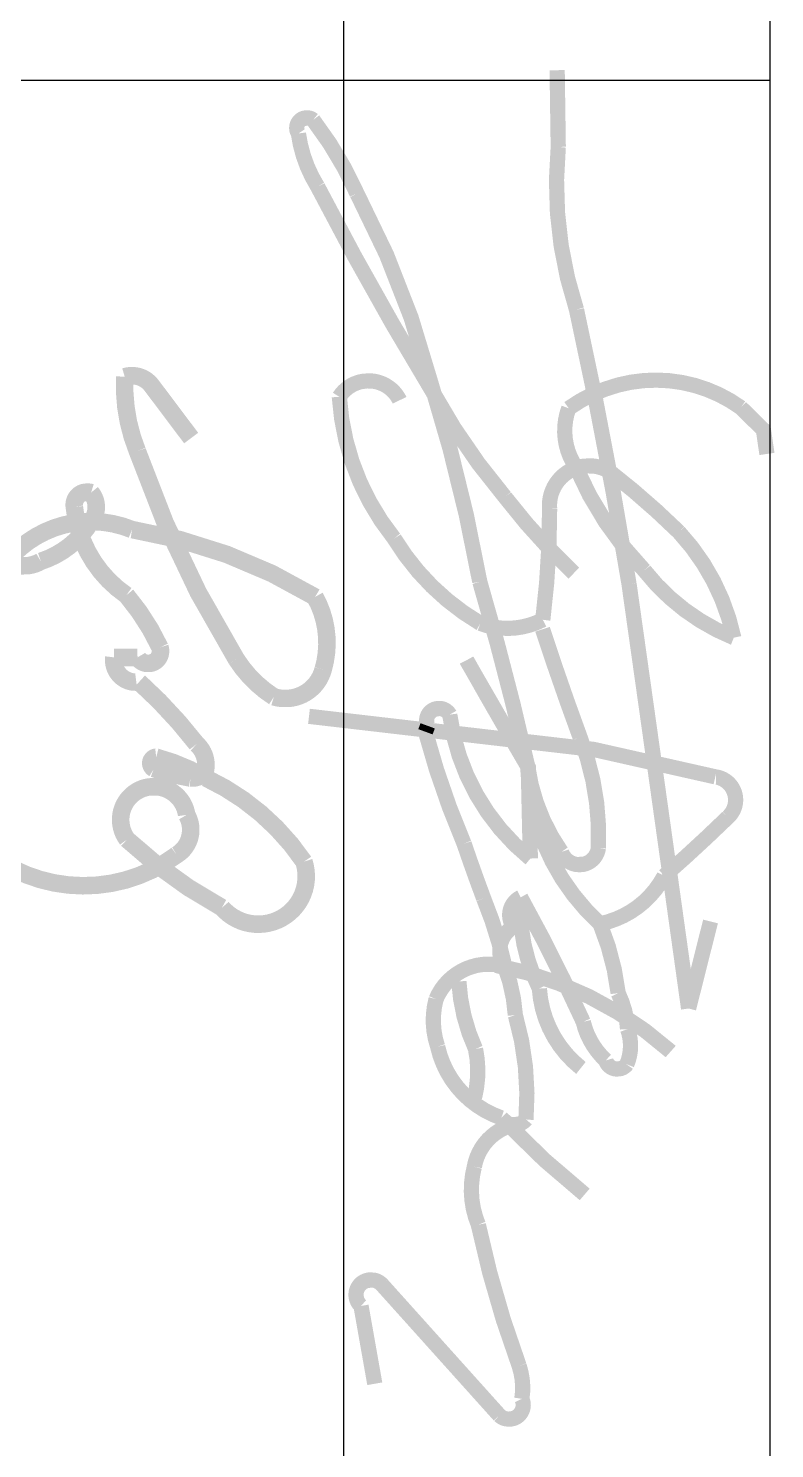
# Model space of a CAD drawing. Header units: metres. Extents: x 36500 to 80772748, y -35000 to 5806266.
# Drawn here: x 40386324.15 to 40386330.28, y 2902916.56 to 2902928.23 of the extents above; entities that cross this region are included whole.
import ezdxf

# ---------------------------------------------------------------- set-up
doc = ezdxf.new("R2010")
doc.units = ezdxf.units.M
doc.header["$LTSCALE"] = 10
doc.layers.add('图框', color=3, linetype='Continuous')

# ---------------------------------------------------------------- blocks, each defined once
blk = doc.blocks.new('图框A1')
at = {"layer": '图框'}
for p, q in [((76100, 12000), (83100, 12000)), ((80600, 12000), (80600, 7100)), ((76100, 11300), (83100, 11300))]:
    blk.add_line(p, q, dxfattribs=at)
blk = doc.blocks.new('A$C30BB0D04')
at = {"const_width": 36}
for points in [[(146.1, 741.9), (38.1, 660.7, 0.314723), (20.2, 605.7, 0.108902), (172.9, 631.5, 0.055449), (600.1, 834.5, 0.108747), (677.5, 911.7, 0.4231), (621.7, 1012.7, 0.201954), (472.4, 996.1, 0.096963), (334, 620.7, 0.257393), (359.1, 406.9, 0.065958), (399.2, 364.2, 0.270252), (399.3, 433.4, 0.17984), (317.5, 536.6, 0.358759), (258.1, 536.6, 0.555126), (287.4, 502.2, 0.221994), (468.9, 609.2, -0.065923), (576, 677.9, -0.897326), (596.4, 631.9, -0.011937), (596.4, 583.3, 0.493453), (647, 635.1, -0.044453), (774.4, 753.3, -0.282672), (833, 770.2, 2.092154)], [(833, 770.2, -0.222135), (844.3, 740.4, -0.043445), (824.7, 665.3, -0.722171), (801.4, 670.2, -0.068884), (843.9, 771.9, -0.134556), (1015.9, 973.4, -0.816391), (1110.4, 805.2, -0.063114), (970.3, 610.5, -1.277593), (919.8, 732.8, -0.407738), (1001.9, 712.4, -0.362658), (980.3, 304.8, -0.091959), (666.5, 23.7, -0.748849), (610.3, 73.8, 4.021847)]]:
    blk.add_lwpolyline(points, format="xyb", dxfattribs=at)

msp = doc.modelspace()

# ---------------------------------------------------------------- linework, layer by layer
at = {"layer": '图框'}
for p, q in [((40386326.739, 2902950.298), (40386326.739, 2902915.298)), ((40386330.239, 2902950.298), (40386330.239, 2902915.298)), ((40386330.239, 2902927.798), (40386305.739, 2902927.798))]:
    msp.add_line(p, q, dxfattribs=at)
at = {"layer": '图框', "const_width": 0.125}
for points in [[(40386328.494, 2902927.882), (40386328.503, 2902927.252, 0.103185), (40386328.653, 2902925.914, -0.014058), (40386329.084, 2902923.662, -0.000424), (40386329.573, 2902920.175), (40386329.753, 2902920.89)], [(40386328.631, 2902923.751, -0.039759), (40386328.066, 2902924.376, -0.050669), (40386327.469, 2902925.246, -0.017552), (40386326.528, 2902926.925, -0.106109), (40386326.37, 2902927.362, -0.850645), (40386326.491, 2902927.473, 0.210724)], [(40386326.491, 2902927.473, -0.058744), (40386326.851, 2902926.869, -0.058239), (40386327.457, 2902925.316, -0.031316), (40386327.859, 2902923.68, -0.016771), (40386328.252, 2902922.164, 0.203329), (40386328.846, 2902920.871, 0.224579), (40386329.373, 2902921.264, 0.012629), (40386329.894, 2902921.745, 0.645975), (40386329.792, 2902922.078), (40386328.794, 2902922.303), (40386326.457, 2902922.575)], [(40386330.216, 2902924.73), (40386330.187, 2902924.928), (40386330.001, 2902925.111, 0.22492), (40386328.994, 2902925.296, 0.089208), (40386328.589, 2902925.105, 0.24443), (40386328.65, 2902924.619, 0.091097), (40386329.209, 2902923.774, 0.131282), (40386329.944, 2902923.221, 0.13551), (40386329.493, 2902924.089, 0.029009), (40386328.923, 2902924.587, 0.608851), (40386328.432, 2902924.28, -0.03248), (40386328.376, 2902923.368, -0.213015), (40386327.864, 2902923.338, -0.124118), (40386327.156, 2902924.036, -0.15478), (40386326.706, 2902925.199, -0.58611), (40386327.201, 2902925.171, 0.589443)], [(40386328.374, 2902923.29, 0.009436), (40386328.682, 2902922.403, -0.10519), (40386328.832, 2902921.492, -0.790138), (40386328.529, 2902921.461, -0.119098), (40386328.252, 2902922.164, -0.004707), (40386327.751, 2902923.036), (40386327.759, 2902923.02), (40386328.257, 2902922.156), (40386328.274, 2902921.407, -0.191196), (40386327.612, 2902922.589, 0.949358), (40386327.431, 2902922.497, -1.271405)], [(40386327.431, 2902922.497), (40386327.413, 2902922.448, 0.036376), (40386327.73, 2902921.529, 0.008217), (40386327.89, 2902921.081, -0.045476), (40386328.064, 2902920.521, -0.0731), (40386328.151, 2902920.12, -0.091502), (40386328.238, 2902919.264, -0.503619), (40386328.036, 2902919.277, -0.26044), (40386327.513, 2902919.862, -0.148189), (40386327.5, 2902920.252, -0.381208), (40386328.064, 2902920.521, 3.359428)], [(40386328.194, 2902921.088, 0.466755), (40386328.136, 2902920.847, 0.439179), (40386328.064, 2902920.521, -0.175204)], [(40386328.194, 2902921.088, 0.131586), (40386328.348, 2902920.339, 0.212544), (40386328.689, 2902919.687, -0.782409)], [(40386328.846, 2902920.871, -0.068714), (40386328.995, 2902920.301, -0.098437), (40386329.072, 2902920.006, -0.188475), (40386329.066, 2902919.717, -0.62297), (40386328.893, 2902919.749, -0.149307), (40386328.708, 2902920.066, 0.019904), (40386328.194, 2902921.088, 0.891704)], [(40386329.426, 2902919.822, 0.135444), (40386327.99, 2902920.53, -6.205221)], [(40386327.816, 2902919.445, 0.112427), (40386327.824, 2902919.842, -0.093696), (40386327.687, 2902920.398, -2.142469)], [(40386328.134, 2902919.22, 0.293533), (40386327.814, 2902918.875, 0.163465), (40386327.847, 2902918.399, 0.036105), (40386328.182, 2902917.24, -0.120297), (40386328.204, 2902916.969, -0.827992), (40386328.02, 2902916.833), (40386327.057, 2902917.906, 1.055318), (40386326.884, 2902917.732), (40386326.997, 2902917.093)]]:
    msp.add_lwpolyline(points, format="xyb", dxfattribs=at)
msp.add_lwpolyline([(40386328.036, 2902919.277), (40386328.391, 2902918.93), (40386328.72, 2902918.648)], dxfattribs=at)

# ---------------------------------------------------------------- block references
at = {"rotation": 270}
for name, p, xscale, yscale, zscale in [('图框A1', (40386270.239, 2903330.798), 0.005, 0.005, 0.005), ('A$C30BB0D04', (40386322.522, 2902925.445), 0.003999999999999997, 0.003999999999999997, 0.003999999999999997)]:
    msp.add_blockref(name, p, dxfattribs=dict(at, xscale=xscale, yscale=yscale, zscale=zscale))

doc.saveas('drawing.dxf')
